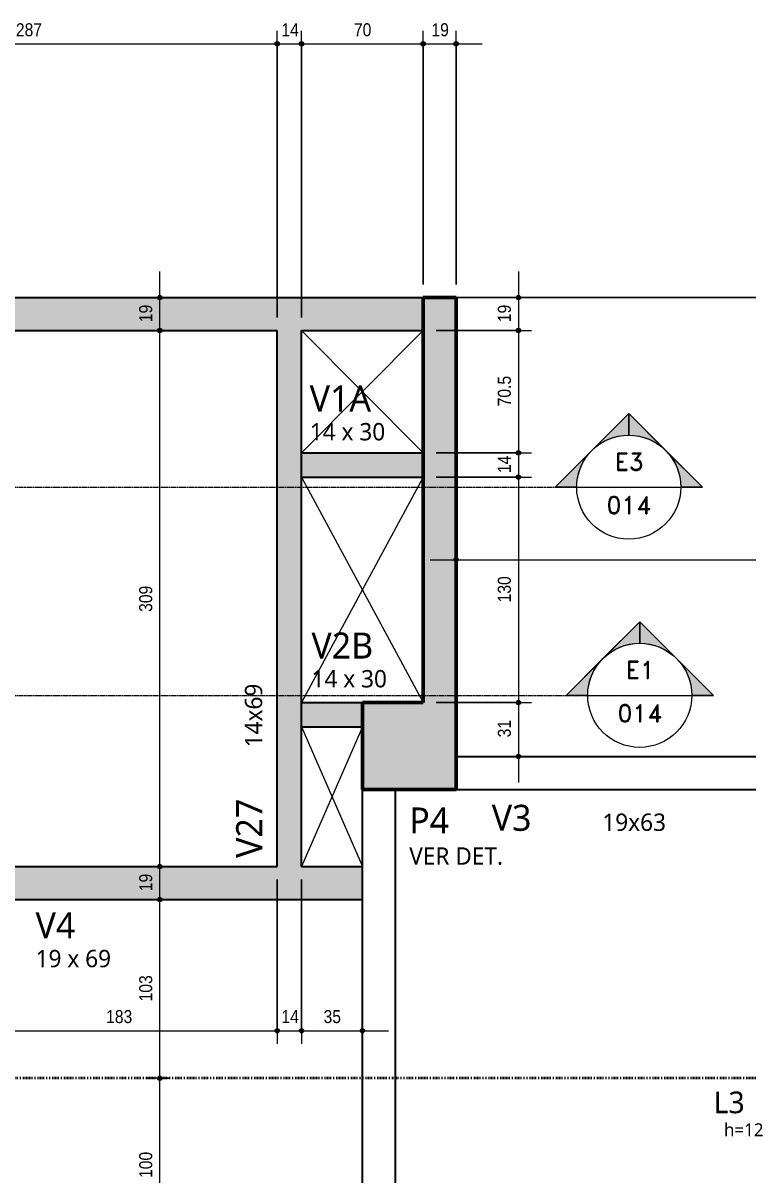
# Model space of a CAD drawing. Header units: centimetres. Extents: x -1475 to 26035, y -1239 to 84208.
# Drawn here: x 4365 to 4783, y 168 to 832 of the extents above; entities that cross this region are included whole.
import ezdxf

# ---------------------------------------------------------------- set-up
doc = ezdxf.new("R2010")
doc.units = ezdxf.units.CM
for name, pattern in [('Centro de 6 mm', [1.32, 0.6, -0.24, 0.24, -0.24]), ('Dash dot', [1.5875, 0.635, -0.47625, 0, -0.47625]), ('Hidden', [0.714375, 0.47625, -0.238125])]:
    doc.linetypes.add(name, pattern=pattern)
for name, color, linetype, lineweight in [('A-ANNO-DIMS', 7, 'Continuous', 9), ('A-ANNO-DIMS-50', 7, 'Continuous', 9), ('A-DETL', 7, 'Hidden', 18), ('A-FLOR-IDEN', 7, 'Continuous', 9), ('G-ANNO-SYMB', 7, 'Continuous', 9), ('S-BEAM', 7, 'Continuous', 9), ('S-BEAM-IDEN', 7, 'Continuous', 9), ('S-COLS', 7, 'Continuous', 9), ('S-COLS-IDEN', 7, 'Continuous', 9), ('S-GRID', 7, 'Continuous', 9)]:
    doc.layers.add(name, color=color, linetype=linetype, lineweight=lineweight)
doc.styles.add('Fira Sans', font='', dxfattribs={"width": 0.9, "height": 7.5})
doc.styles.add('Gadugi', font='gadugi.ttf', dxfattribs={"height": 15})
doc.styles.add('Gadugi_1', font='gadugi.ttf', dxfattribs={"height": 10})
doc.styles.add('Gadugi_2', font='gadugi.ttf', dxfattribs={"height": 0.2})
doc.styles.add('Gadugi_3', font='gadugi.ttf', dxfattribs={"height": 7.5})
doc.styles.add('Gadugi_4', font='gadugi.ttf', dxfattribs={"height": 12.5})
doc.styles.add('RomanD', font='romand__.ttf', dxfattribs={"height": 10})
doc.styles.get('Fira Sans').set_extended_font_data('Fira Sans')
doc.dimstyles.new('PED_R80_1_5mm_ACIMA_As_ESQ__R00', dxfattribs={"dimscale": 30.48, "dimtxt": 10.229846, "dimasz": 0.328084, "dimexe": 0.246063, "dimexo": 0.246063, "dimgap": 0.049213, "dimtad": 1, "dimdec": 1, "dimrnd": 0.5, "dimdsep": 46, "dimtxsty": 'Fira Sans', "dimblk1": 'DOTSMALL', "dimblk2": 'DOTSMALL', "dimsah": 1, "dimcen": 0.09, "dimdle": 0.492126, "dimazin": 0, "dimtfac": 1, "dimtdec": 4, "dimtix": 1, "dimtmove": 0, "dimatfit": 3, "dimfxl": 1, "dimtvp": 1, "dimtolj": 1, "dimtzin": 0, "dimarcsym": 2})

# ---------------------------------------------------------------- blocks, each defined once
blk = doc.blocks.new('Corte - M_Cabeça do corte - Preenchida-2060824-PL200 - FORMA DO DUPLEX INFERIOR')
at = {"layer": 'G-ANNO-SYMB'}
h = blk.add_hatch(color=256, dxfattribs=at)
edge = h.paths.add_edge_path(flags=0)
edge.add_line((-0.6, 0.849), (-0.6, 0.6))
edge.add_arc((-0.6, 0), 0.6, 90, 135)
edge.add_line((-1.024, 0.424), (-0.6, 0.849))
h = blk.add_hatch(color=256, dxfattribs=at)
edge = h.paths.add_edge_path(flags=0)
edge.add_line((-0.6, 0.849), (-0.176, 0.424))
edge.add_arc((-0.6, 0), 0.6, 45, 90)
edge.add_line((-0.6, 0.6), (-0.6, 0.849))
h = blk.add_hatch(color=256, dxfattribs=at)
edge = h.paths.add_edge_path(flags=0)
edge.add_line((-1.449, 0), (-1.024, 0.424))
edge.add_arc((-0.6, 0), 0.6, 135, 180)
edge.add_line((-1.2, 0), (-1.449, 0))
h = blk.add_hatch(color=256, dxfattribs=at)
edge = h.paths.add_edge_path(flags=0)
edge.add_line((0.249, 0), (0, 0))
edge.add_arc((-0.6, 0), 0.6, 360, 405)
edge.add_line((-0.176, 0.424), (0.249, 0))
for p, q in [((-0.6, 0.849), (-1.449, 0)), ((-0.6, 0.849), (-1.024, 0.424)), ((-0.6, 0.849), (0.249, 0)), ((-0.6, 0.6), (-0.6, 0.849)), ((-0.6, 0.849), (-0.6, 0.6)), ((-0.176, 0.424), (-0.6, 0.849)), ((-1.024, 0.424), (-1.449, 0)), ((0.249, 0), (-0.176, 0.424)), ((-1.449, 0), (-1.2, 0)), ((0, 0), (0.249, 0)), ((-1.2, 0), (-1.449, 0)), ((0, 0), (0.249, 0))]:
    blk.add_line(p, q, dxfattribs=at)
for start, end in [(360, 180), (90, 135), (45, 90), (135, 180), (360, 45), (180, 360)]:
    blk.add_arc((-0.6, 0), 0.6, start, end, dxfattribs=at)
blk = doc.blocks.new('DIMBLOCK40-PL200 - FORMA DO DUPLEX INFERIOR')
at = {"layer": 'A-ANNO-DIMS-50', "true_color": 0x000032}
h = blk.add_hatch(color=178, dxfattribs=at)
edge = h.paths.add_edge_path(flags=0)
edge.add_arc((4443.61, 223.75), 1.25, 0, 360)
h = blk.add_hatch(color=178, dxfattribs=at)
edge = h.paths.add_edge_path(flags=0)
edge.add_arc((4443.61, 123.75), 1.25, 0, 360)
at = {"layer": 'A-ANNO-DIMS-50', "color": 178, "true_color": 0x000032}
for p, q in [((4449.34, 223.75), (4436.11, 223.75)), ((4443.61, 123.75), (4443.61, 223.75)), ((4443.61, 223.75), (4449.34, 223.75)), ((4449.34, 123.75), (4436.11, 123.75)), ((4443.61, 123.75), (4449.34, 123.75))]:
    blk.add_line(p, q, dxfattribs=at)
for centre in [(4443.61, 223.75), (4443.61, 123.75)]:
    blk.add_circle(centre, 1.25, dxfattribs=at)
at = {"layer": 'A-ANNO-DIMS-50', "color": 0, "insert": (4431.73, 166.27), "char_height": 7.5, "width": 17.9416, "attachment_point": 1, "rotation": 90, "line_spacing_factor": 1.049215, "style": 'Fira Sans'}
blk.add_mtext('100', dxfattribs=at)
blk = doc.blocks.new('_DotSmall')
at = {"color": 0, "linetype": 'ByBlock', "const_width": 0.5}
blk.add_lwpolyline([(-0.0625, 0, 1), (0.0625, 0, 1)], format="xyb", close=True, dxfattribs=at)
blk = doc.blocks.new('DIMBLOCK41-PL200 - FORMA DO DUPLEX INFERIOR')
at = {"layer": 'A-ANNO-DIMS-50', "true_color": 0x000032}
h = blk.add_hatch(color=178, dxfattribs=at)
edge = h.paths.add_edge_path(flags=0)
edge.add_arc((4443.61, 326.75), 1.25, 0, 360)
h = blk.add_hatch(color=178, dxfattribs=at)
edge = h.paths.add_edge_path(flags=0)
edge.add_arc((4443.61, 223.75), 1.25, 0, 360)
at = {"layer": 'A-ANNO-DIMS-50', "color": 178, "true_color": 0x000032}
for p, q in [((4449.34, 326.75), (4436.11, 326.75)), ((4443.61, 223.75), (4443.61, 326.75)), ((4443.61, 326.75), (4449.34, 326.75)), ((4449.34, 223.75), (4436.11, 223.75)), ((4443.61, 223.75), (4449.34, 223.75))]:
    blk.add_line(p, q, dxfattribs=at)
for centre in [(4443.61, 326.75), (4443.61, 223.75)]:
    blk.add_circle(centre, 1.25, dxfattribs=at)
at = {"layer": 'A-ANNO-DIMS-50', "color": 0, "insert": (4431.73, 268.04), "char_height": 7.5, "width": 17.312, "attachment_point": 1, "rotation": 90, "line_spacing_factor": 1.049215, "style": 'Fira Sans'}
blk.add_mtext('103', dxfattribs=at)
blk = doc.blocks.new('DIMBLOCK42-PL200 - FORMA DO DUPLEX INFERIOR')
at = {"layer": 'A-ANNO-DIMS-50', "true_color": 0x000032}
h = blk.add_hatch(color=178, dxfattribs=at)
edge = h.paths.add_edge_path(flags=0)
edge.add_arc((4443.61, 345.75), 1.25, 0, 360)
h = blk.add_hatch(color=178, dxfattribs=at)
edge = h.paths.add_edge_path(flags=0)
edge.add_arc((4443.61, 326.75), 1.25, 0, 360)
at = {"layer": 'A-ANNO-DIMS-50', "color": 178, "true_color": 0x000032}
for p, q in [((4449.34, 345.75), (4436.11, 345.75)), ((4443.61, 326.75), (4443.61, 345.75)), ((4443.61, 345.75), (4449.34, 345.75)), ((4449.34, 326.75), (4436.11, 326.75)), ((4443.61, 326.75), (4449.34, 326.75))]:
    blk.add_line(p, q, dxfattribs=at)
for centre in [(4443.61, 345.75), (4443.61, 326.75)]:
    blk.add_circle(centre, 1.25, dxfattribs=at)
at = {"layer": 'A-ANNO-DIMS-50', "color": 0, "insert": (4431.73, 331.59), "char_height": 7.5, "width": 11.1741, "attachment_point": 1, "rotation": 90, "line_spacing_factor": 1.049215, "style": 'Fira Sans'}
blk.add_mtext('19', dxfattribs=at)
blk = doc.blocks.new('DIMBLOCK43-PL200 - FORMA DO DUPLEX INFERIOR')
at = {"layer": 'A-ANNO-DIMS-50', "true_color": 0x000032}
h = blk.add_hatch(color=178, dxfattribs=at)
edge = h.paths.add_edge_path(flags=0)
edge.add_arc((4443.61, 654.75), 1.25, 0, 360)
h = blk.add_hatch(color=178, dxfattribs=at)
edge = h.paths.add_edge_path(flags=0)
edge.add_arc((4443.61, 345.75), 1.25, 0, 360)
at = {"layer": 'A-ANNO-DIMS-50', "color": 178, "true_color": 0x000032}
for p, q in [((4449.34, 654.75), (4436.11, 654.75)), ((4443.61, 345.75), (4443.61, 654.75)), ((4443.61, 654.75), (4449.34, 654.75)), ((4449.34, 345.75), (4436.11, 345.75)), ((4443.61, 345.75), (4449.34, 345.75))]:
    blk.add_line(p, q, dxfattribs=at)
for centre in [(4443.61, 654.75), (4443.61, 345.75)]:
    blk.add_circle(centre, 1.25, dxfattribs=at)
at = {"layer": 'A-ANNO-DIMS-50', "color": 0, "insert": (4431.73, 492.58), "char_height": 7.5, "width": 18.4137, "attachment_point": 1, "rotation": 90, "line_spacing_factor": 1.049215, "style": 'Fira Sans'}
blk.add_mtext('309', dxfattribs=at)
blk = doc.blocks.new('DIMBLOCK44-PL200 - FORMA DO DUPLEX INFERIOR')
at = {"layer": 'A-ANNO-DIMS-50', "true_color": 0x000032}
h = blk.add_hatch(color=178, dxfattribs=at)
edge = h.paths.add_edge_path(flags=0)
edge.add_arc((4443.61, 673.75), 1.25, 0, 360)
h = blk.add_hatch(color=178, dxfattribs=at)
edge = h.paths.add_edge_path(flags=0)
edge.add_arc((4443.61, 654.75), 1.25, 0, 360)
at = {"layer": 'A-ANNO-DIMS-50', "color": 178, "true_color": 0x000032}
for p, q in [((4443.61, 654.75), (4443.61, 688.75)), ((4449.34, 673.75), (4436.11, 673.75)), ((4443.61, 673.75), (4449.34, 673.75)), ((4449.34, 654.75), (4436.11, 654.75)), ((4443.61, 654.75), (4449.34, 654.75))]:
    blk.add_line(p, q, dxfattribs=at)
for centre in [(4443.61, 673.75), (4443.61, 654.75)]:
    blk.add_circle(centre, 1.25, dxfattribs=at)
at = {"layer": 'A-ANNO-DIMS-50', "color": 0, "insert": (4431.73, 659.59), "char_height": 7.5, "width": 11.1741, "attachment_point": 1, "rotation": 90, "line_spacing_factor": 1.049215, "style": 'Fira Sans'}
blk.add_mtext('19', dxfattribs=at)
blk = doc.blocks.new('DIMBLOCK45-PL200 - FORMA DO DUPLEX INFERIOR')
at = {"layer": 'A-ANNO-DIMS-50', "true_color": 0x000032}
h = blk.add_hatch(color=178, dxfattribs=at)
edge = h.paths.add_edge_path(flags=0)
edge.add_arc((4941.96, 673.75), 1.25, 0, 360)
h = blk.add_hatch(color=178, dxfattribs=at)
edge = h.paths.add_edge_path(flags=0)
edge.add_arc((4941.96, 409.25), 1.25, 0, 360)
at = {"layer": 'A-ANNO-DIMS-50', "color": 178, "true_color": 0x000032}
for p, q in [((4941.96, 688.75), (4941.96, 409.25)), ((4621.83, 673.75), (4949.46, 673.75)), ((4941.96, 673.75), (4621.83, 673.75)), ((4936.23, 409.25), (4949.46, 409.25)), ((4941.96, 409.25), (4936.23, 409.25))]:
    blk.add_line(p, q, dxfattribs=at)
for centre in [(4941.96, 673.75), (4941.96, 409.25)]:
    blk.add_circle(centre, 1.25, dxfattribs=at)
at = {"layer": 'A-ANNO-DIMS-50', "color": 0, "insert": (4930.07, 530.42), "char_height": 7.5, "width": 26.5976, "attachment_point": 1, "rotation": 90, "line_spacing_factor": 1.049215, "style": 'Fira Sans'}
blk.add_mtext('264.5', dxfattribs=at)
blk = doc.blocks.new('DIMBLOCK135-PL200 - FORMA DO DUPLEX INFERIOR')
at = {"layer": 'A-ANNO-DIMS-50', "true_color": 0x000032}
h = blk.add_hatch(color=178, dxfattribs=at)
edge = h.paths.add_edge_path(flags=0)
edge.add_arc((4614.33, 522.66), 1.25, 0, 360)
h = blk.add_hatch(color=178, dxfattribs=at)
edge = h.paths.add_edge_path(flags=0)
edge.add_arc((4984.33, 522.66), 1.25, 0, 360)
at = {"layer": 'A-ANNO-DIMS-50', "color": 178, "true_color": 0x000032}
for p, q in [((4614.33, 516.93), (4614.33, 530.16)), ((4984.33, 397.75), (4984.33, 530.16)), ((4599.33, 522.66), (4984.33, 522.66)), ((4614.33, 522.66), (4614.33, 516.93)), ((4984.33, 522.66), (4984.33, 397.75))]:
    blk.add_line(p, q, dxfattribs=at)
for centre in [(4614.33, 522.66), (4984.33, 522.66)]:
    blk.add_circle(centre, 1.25, dxfattribs=at)
at = {"layer": 'A-ANNO-DIMS-50', "color": 0, "insert": (4792.05, 534.55), "char_height": 7.5, "width": 17.4694, "attachment_point": 1, "line_spacing_factor": 1.049215, "style": 'Fira Sans'}
blk.add_mtext('370', dxfattribs=at)
blk = doc.blocks.new('DIMBLOCK142-PL200 - FORMA DO DUPLEX INFERIOR')
at = {"layer": 'A-ANNO-DIMS-50', "true_color": 0x000032}
h = blk.add_hatch(color=178, dxfattribs=at)
edge = h.paths.add_edge_path(flags=0)
edge.add_arc((4224.33, 820), 1.25, 0, 360)
h = blk.add_hatch(color=178, dxfattribs=at)
edge = h.paths.add_edge_path(flags=0)
edge.add_arc((4511.33, 820), 1.25, 0, 360)
at = {"layer": 'A-ANNO-DIMS-50', "color": 178, "true_color": 0x000032}
for p, q in [((4224.33, 681.25), (4224.33, 827.5)), ((4511.33, 662.25), (4511.33, 827.5)), ((4224.33, 820), (4511.33, 820)), ((4224.33, 820), (4224.33, 681.25)), ((4511.33, 820), (4511.33, 662.25))]:
    blk.add_line(p, q, dxfattribs=at)
for centre in [(4224.33, 820), (4511.33, 820)]:
    blk.add_circle(centre, 1.25, dxfattribs=at)
at = {"layer": 'A-ANNO-DIMS-50', "color": 0, "insert": (4360.68, 831.88), "char_height": 7.5, "width": 17.1547, "attachment_point": 1, "line_spacing_factor": 1.049215, "style": 'Fira Sans'}
blk.add_mtext('287', dxfattribs=at)
blk = doc.blocks.new('DIMBLOCK143-PL200 - FORMA DO DUPLEX INFERIOR')
at = {"layer": 'A-ANNO-DIMS-50', "true_color": 0x000032}
h = blk.add_hatch(color=178, dxfattribs=at)
edge = h.paths.add_edge_path(flags=0)
edge.add_arc((4511.33, 820), 1.25, 0, 360)
h = blk.add_hatch(color=178, dxfattribs=at)
edge = h.paths.add_edge_path(flags=0)
edge.add_arc((4525.33, 820), 1.25, 0, 360)
at = {"layer": 'A-ANNO-DIMS-50', "color": 178, "true_color": 0x000032}
for p, q in [((4511.33, 662.25), (4511.33, 827.5)), ((4525.33, 662.25), (4525.33, 827.5)), ((4511.33, 820), (4525.33, 820)), ((4511.33, 820), (4511.33, 662.25)), ((4525.33, 820), (4525.33, 662.25))]:
    blk.add_line(p, q, dxfattribs=at)
for centre in [(4511.33, 820), (4525.33, 820)]:
    blk.add_circle(centre, 1.25, dxfattribs=at)
at = {"layer": 'A-ANNO-DIMS-50', "color": 0, "insert": (4513.67, 831.88), "char_height": 7.5, "width": 11.1741, "attachment_point": 1, "line_spacing_factor": 1.049215, "style": 'Fira Sans'}
blk.add_mtext('14', dxfattribs=at)
blk = doc.blocks.new('DIMBLOCK144-PL200 - FORMA DO DUPLEX INFERIOR')
at = {"layer": 'A-ANNO-DIMS-50', "true_color": 0x000032}
h = blk.add_hatch(color=178, dxfattribs=at)
edge = h.paths.add_edge_path(flags=0)
edge.add_arc((4525.33, 820), 1.25, 0, 360)
h = blk.add_hatch(color=178, dxfattribs=at)
edge = h.paths.add_edge_path(flags=0)
edge.add_arc((4595.33, 820), 1.25, 0, 360)
at = {"layer": 'A-ANNO-DIMS-50', "color": 178, "true_color": 0x000032}
for p, q in [((4525.33, 662.25), (4525.33, 827.5)), ((4595.33, 681.25), (4595.33, 827.5)), ((4525.33, 820), (4595.33, 820)), ((4525.33, 820), (4525.33, 662.25)), ((4595.33, 820), (4595.33, 681.25))]:
    blk.add_line(p, q, dxfattribs=at)
for centre in [(4525.33, 820), (4595.33, 820)]:
    blk.add_circle(centre, 1.25, dxfattribs=at)
at = {"layer": 'A-ANNO-DIMS-50', "color": 0, "insert": (4555.48, 831.88), "char_height": 7.5, "width": 11.6463, "attachment_point": 1, "line_spacing_factor": 1.049215, "style": 'Fira Sans'}
blk.add_mtext('70', dxfattribs=at)
blk = doc.blocks.new('DIMBLOCK145-PL200 - FORMA DO DUPLEX INFERIOR')
at = {"layer": 'A-ANNO-DIMS-50', "true_color": 0x000032}
h = blk.add_hatch(color=178, dxfattribs=at)
edge = h.paths.add_edge_path(flags=0)
edge.add_arc((4595.33, 820), 1.25, 0, 360)
h = blk.add_hatch(color=178, dxfattribs=at)
edge = h.paths.add_edge_path(flags=0)
edge.add_arc((4614.33, 820), 1.25, 0, 360)
at = {"layer": 'A-ANNO-DIMS-50', "color": 178, "true_color": 0x000032}
for p, q in [((4595.33, 681.25), (4595.33, 827.5)), ((4614.33, 681.25), (4614.33, 827.5)), ((4595.33, 820), (4629.33, 820)), ((4595.33, 820), (4595.33, 681.25)), ((4614.33, 820), (4614.33, 681.25))]:
    blk.add_line(p, q, dxfattribs=at)
for centre in [(4595.33, 820), (4614.33, 820)]:
    blk.add_circle(centre, 1.25, dxfattribs=at)
at = {"layer": 'A-ANNO-DIMS-50', "color": 0, "insert": (4600.17, 831.88), "char_height": 7.5, "width": 11.1741, "attachment_point": 1, "line_spacing_factor": 1.049215, "style": 'Fira Sans'}
blk.add_mtext('19', dxfattribs=at)
blk = doc.blocks.new('DIMBLOCK173-PL200 - FORMA DO DUPLEX INFERIOR')
at = {"layer": 'A-ANNO-DIMS-50', "true_color": 0x000032}
h = blk.add_hatch(color=178, dxfattribs=at)
edge = h.paths.add_edge_path(flags=0)
edge.add_arc((4328.33, 251.16), 1.25, 0, 360)
h = blk.add_hatch(color=178, dxfattribs=at)
edge = h.paths.add_edge_path(flags=0)
edge.add_arc((4511.33, 251.16), 1.25, 0, 360)
at = {"layer": 'A-ANNO-DIMS-50', "color": 178, "true_color": 0x000032}
for p, q in [((4511.33, 338.25), (4511.33, 243.66)), ((4511.33, 251.16), (4511.33, 338.25)), ((4328.33, 309.25), (4328.33, 243.66)), ((4328.33, 251.16), (4328.33, 309.25)), ((4328.33, 251.16), (4511.33, 251.16))]:
    blk.add_line(p, q, dxfattribs=at)
for centre in [(4328.33, 251.16), (4511.33, 251.16)]:
    blk.add_circle(centre, 1.25, dxfattribs=at)
at = {"layer": 'A-ANNO-DIMS-50', "color": 0, "insert": (4412.68, 263.04), "char_height": 7.5, "width": 17.1547, "attachment_point": 1, "line_spacing_factor": 1.049215, "style": 'Fira Sans'}
blk.add_mtext('183', dxfattribs=at)
blk = doc.blocks.new('DIMBLOCK174-PL200 - FORMA DO DUPLEX INFERIOR')
at = {"layer": 'A-ANNO-DIMS-50', "true_color": 0x000032}
h = blk.add_hatch(color=178, dxfattribs=at)
edge = h.paths.add_edge_path(flags=0)
edge.add_arc((4511.33, 251.16), 1.25, 0, 360)
h = blk.add_hatch(color=178, dxfattribs=at)
edge = h.paths.add_edge_path(flags=0)
edge.add_arc((4525.33, 251.16), 1.25, 0, 360)
at = {"layer": 'A-ANNO-DIMS-50', "color": 178, "true_color": 0x000032}
for p, q in [((4511.33, 338.25), (4511.33, 243.66)), ((4511.33, 251.16), (4511.33, 338.25)), ((4525.33, 338.25), (4525.33, 243.66)), ((4525.33, 251.16), (4525.33, 338.25)), ((4511.33, 251.16), (4525.33, 251.16))]:
    blk.add_line(p, q, dxfattribs=at)
for centre in [(4511.33, 251.16), (4525.33, 251.16)]:
    blk.add_circle(centre, 1.25, dxfattribs=at)
at = {"layer": 'A-ANNO-DIMS-50', "color": 0, "insert": (4513.67, 263.04), "char_height": 7.5, "width": 11.1741, "attachment_point": 1, "line_spacing_factor": 1.049215, "style": 'Fira Sans'}
blk.add_mtext('14', dxfattribs=at)
blk = doc.blocks.new('DIMBLOCK175-PL200 - FORMA DO DUPLEX INFERIOR')
at = {"layer": 'A-ANNO-DIMS-50', "true_color": 0x000032}
h = blk.add_hatch(color=178, dxfattribs=at)
edge = h.paths.add_edge_path(flags=0)
edge.add_arc((4525.33, 251.16), 1.25, 0, 360)
h = blk.add_hatch(color=178, dxfattribs=at)
edge = h.paths.add_edge_path(flags=0)
edge.add_arc((4560.33, 251.16), 1.25, 0, 360)
at = {"layer": 'A-ANNO-DIMS-50', "color": 178, "true_color": 0x000032}
for p, q in [((4525.33, 338.25), (4525.33, 243.66)), ((4525.33, 251.16), (4525.33, 338.25)), ((4560.33, 245.42), (4560.33, 258.66)), ((4525.33, 251.16), (4575.33, 251.16)), ((4560.33, 251.16), (4560.33, 245.42))]:
    blk.add_line(p, q, dxfattribs=at)
for centre in [(4525.33, 251.16), (4560.33, 251.16)]:
    blk.add_circle(centre, 1.25, dxfattribs=at)
at = {"layer": 'A-ANNO-DIMS-50', "color": 0, "insert": (4537.98, 263.04), "char_height": 7.5, "width": 11.6463, "attachment_point": 1, "line_spacing_factor": 1.049215, "style": 'Fira Sans'}
blk.add_mtext('35', dxfattribs=at)
blk = doc.blocks.new('DIMBLOCK263-PL200 - FORMA DO DUPLEX INFERIOR')
at = {"layer": 'A-ANNO-DIMS-50', "true_color": 0x000032}
h = blk.add_hatch(color=178, dxfattribs=at)
edge = h.paths.add_edge_path(flags=0)
edge.add_arc((4650.28, 673.75), 1.25, 0, 360)
h = blk.add_hatch(color=178, dxfattribs=at)
edge = h.paths.add_edge_path(flags=0)
edge.add_arc((4650.28, 654.75), 1.25, 0, 360)
at = {"layer": 'A-ANNO-DIMS-50', "color": 178, "true_color": 0x000032}
for p, q in [((4650.28, 688.75), (4650.28, 654.75)), ((4602.83, 673.75), (4657.78, 673.75)), ((4650.28, 673.75), (4602.83, 673.75)), ((4602.83, 654.75), (4657.78, 654.75)), ((4650.28, 654.75), (4602.83, 654.75))]:
    blk.add_line(p, q, dxfattribs=at)
for centre in [(4650.28, 673.75), (4650.28, 654.75)]:
    blk.add_circle(centre, 1.25, dxfattribs=at)
at = {"layer": 'A-ANNO-DIMS-50', "color": 0, "insert": (4638.39, 659.59), "char_height": 7.5, "width": 11.1741, "attachment_point": 1, "rotation": 90, "line_spacing_factor": 1.049215, "style": 'Fira Sans'}
blk.add_mtext('19', dxfattribs=at)
blk = doc.blocks.new('DIMBLOCK264-PL200 - FORMA DO DUPLEX INFERIOR')
at = {"layer": 'A-ANNO-DIMS-50', "true_color": 0x000032}
h = blk.add_hatch(color=178, dxfattribs=at)
edge = h.paths.add_edge_path(flags=0)
edge.add_arc((4650.28, 654.75), 1.25, 0, 360)
h = blk.add_hatch(color=178, dxfattribs=at)
edge = h.paths.add_edge_path(flags=0)
edge.add_arc((4650.28, 584.25), 1.25, 0, 360)
at = {"layer": 'A-ANNO-DIMS-50', "color": 178, "true_color": 0x000032}
for p, q in [((4602.83, 654.75), (4657.78, 654.75)), ((4650.28, 654.75), (4602.83, 654.75)), ((4650.28, 654.75), (4650.28, 584.25)), ((4602.83, 584.25), (4657.78, 584.25)), ((4650.28, 584.25), (4602.83, 584.25))]:
    blk.add_line(p, q, dxfattribs=at)
for centre in [(4650.28, 654.75), (4650.28, 584.25)]:
    blk.add_circle(centre, 1.25, dxfattribs=at)
at = {"layer": 'A-ANNO-DIMS-50', "color": 0, "insert": (4638.39, 611.04), "char_height": 7.5, "width": 20.3023, "attachment_point": 1, "rotation": 90, "line_spacing_factor": 1.049215, "style": 'Fira Sans'}
blk.add_mtext('70.5', dxfattribs=at)
blk = doc.blocks.new('DIMBLOCK265-PL200 - FORMA DO DUPLEX INFERIOR')
at = {"layer": 'A-ANNO-DIMS-50', "true_color": 0x000032}
h = blk.add_hatch(color=178, dxfattribs=at)
edge = h.paths.add_edge_path(flags=0)
edge.add_arc((4650.28, 584.25), 1.25, 0, 360)
h = blk.add_hatch(color=178, dxfattribs=at)
edge = h.paths.add_edge_path(flags=0)
edge.add_arc((4650.28, 570.25), 1.25, 0, 360)
at = {"layer": 'A-ANNO-DIMS-50', "color": 178, "true_color": 0x000032}
for p, q in [((4602.83, 584.25), (4657.78, 584.25)), ((4650.28, 584.25), (4602.83, 584.25)), ((4650.28, 584.25), (4650.28, 570.25)), ((4602.83, 570.25), (4657.78, 570.25)), ((4650.28, 570.25), (4602.83, 570.25))]:
    blk.add_line(p, q, dxfattribs=at)
for centre in [(4650.28, 584.25), (4650.28, 570.25)]:
    blk.add_circle(centre, 1.25, dxfattribs=at)
at = {"layer": 'A-ANNO-DIMS-50', "color": 0, "insert": (4638.39, 572.59), "char_height": 7.5, "width": 11.1741, "attachment_point": 1, "rotation": 90, "line_spacing_factor": 1.049215, "style": 'Fira Sans'}
blk.add_mtext('14', dxfattribs=at)
blk = doc.blocks.new('DIMBLOCK266-PL200 - FORMA DO DUPLEX INFERIOR')
at = {"layer": 'A-ANNO-DIMS-50', "true_color": 0x000032}
h = blk.add_hatch(color=178, dxfattribs=at)
edge = h.paths.add_edge_path(flags=0)
edge.add_arc((4650.28, 570.25), 1.25, 0, 360)
h = blk.add_hatch(color=178, dxfattribs=at)
edge = h.paths.add_edge_path(flags=0)
edge.add_arc((4650.28, 440.25), 1.25, 0, 360)
at = {"layer": 'A-ANNO-DIMS-50', "color": 178, "true_color": 0x000032}
for p, q in [((4602.83, 570.25), (4657.78, 570.25)), ((4650.28, 570.25), (4602.83, 570.25)), ((4650.28, 570.25), (4650.28, 440.25)), ((4602.83, 440.25), (4657.78, 440.25)), ((4650.28, 440.25), (4602.83, 440.25))]:
    blk.add_line(p, q, dxfattribs=at)
for centre in [(4650.28, 570.25), (4650.28, 440.25)]:
    blk.add_circle(centre, 1.25, dxfattribs=at)
at = {"layer": 'A-ANNO-DIMS-50', "color": 0, "insert": (4638.39, 498.04), "char_height": 7.5, "width": 17.312, "attachment_point": 1, "rotation": 90, "line_spacing_factor": 1.049215, "style": 'Fira Sans'}
blk.add_mtext('130', dxfattribs=at)
blk = doc.blocks.new('DIMBLOCK267-PL200 - FORMA DO DUPLEX INFERIOR')
at = {"layer": 'A-ANNO-DIMS-50', "true_color": 0x000032}
h = blk.add_hatch(color=178, dxfattribs=at)
edge = h.paths.add_edge_path(flags=0)
edge.add_arc((4650.28, 440.25), 1.25, 0, 360)
h = blk.add_hatch(color=178, dxfattribs=at)
edge = h.paths.add_edge_path(flags=0)
edge.add_arc((4650.28, 409.25), 1.25, 0, 360)
at = {"layer": 'A-ANNO-DIMS-50', "color": 178, "true_color": 0x000032}
for p, q in [((4602.83, 440.25), (4657.78, 440.25)), ((4650.28, 440.25), (4602.83, 440.25)), ((4650.28, 440.25), (4650.28, 394.25)), ((4644.54, 409.25), (4657.78, 409.25)), ((4650.28, 409.25), (4644.54, 409.25))]:
    blk.add_line(p, q, dxfattribs=at)
for centre in [(4650.28, 440.25), (4650.28, 409.25)]:
    blk.add_circle(centre, 1.25, dxfattribs=at)
at = {"layer": 'A-ANNO-DIMS-50', "color": 0, "insert": (4638.39, 420.23), "char_height": 7.5, "width": 10.8594, "attachment_point": 1, "rotation": 90, "line_spacing_factor": 1.049215, "style": 'Fira Sans'}
blk.add_mtext('31', dxfattribs=at)
blk = doc.blocks.new('PED_TAG_PILAR_R03 - PILAR VER DET_-2523782-PL200 - FORMA DO DUPLEX INFERIOR')
at = {"layer": 'S-COLS-IDEN', "insert": (0.115, -0.625), "char_height": 0.2, "width": 1.37089, "attachment_point": 1, "style": 'Gadugi_2'}
blk.add_mtext('VER DET.', dxfattribs=at)

msp = doc.modelspace()

# ---------------------------------------------------------------- hatches: boundary and pattern name
at = {"layer": 'S-BEAM', "true_color": 0xa7d7e1}
for points in [[(4595.33, 654.75), (4595.33, 673.75), (4224.33, 673.75), (4224.33, 654.75), (4525.33, 654.75)], [(4525.33, 345.75), (4525.33, 654.75), (4511.33, 654.75), (4511.33, 345.75)], [(4545.93, 570.25), (4595.33, 570.25), (4595.33, 584.25), (4525.33, 584.25), (4525.33, 570.25)], [(4525.33, 426.25), (4560.33, 426.25), (4560.33, 440.25), (4525.33, 440.25)], [(4224.33, 326.75), (4560.33, 326.75), (4560.33, 345.75), (4224.33, 345.75)]]:
    msp.add_hatch(color=9, dxfattribs=at).paths.add_polyline_path(points, flags=0)
at = {"layer": 'S-COLS', "true_color": 0x808080}
msp.add_hatch(color=8, dxfattribs=at).paths.add_polyline_path([(4560.33, 390.25), (4614.33, 390.25), (4614.33, 673.75), (4595.33, 673.75), (4595.33, 440.25), (4560.33, 440.25)], flags=0)

# ---------------------------------------------------------------- linework, layer by layer
at = {"layer": 'A-DETL', "linetype": 'Continuous'}
for p, q in [((4525.33, 654.75), (4595.33, 584.25)), ((4595.33, 654.75), (4525.33, 584.25)), ((4595.33, 570.25), (4525.33, 440.25)), ((4525.33, 570.25), (4595.33, 440.25)), ((4560.33, 426.25), (4525.33, 345.75)), ((4525.33, 426.25), (4560.33, 345.75))]:
    msp.add_line(p, q, dxfattribs=at)
at = {"layer": 'G-ANNO-SYMB', "linetype": 'Centro de 6 mm'}
for p, q in [((3915.28, 564.47), (4683.85, 564.47)), ((3915.28, 444.47), (4690.18, 444.47))]:
    msp.add_line(p, q, dxfattribs=at)
at = {"layer": 'G-ANNO-SYMB'}
for p, q in [((4683.85, 564.47), (4743.85, 564.47)), ((4690.18, 444.47), (4750.18, 444.47))]:
    msp.add_line(p, q, dxfattribs=at)
at = {"layer": 'S-BEAM', "lineweight": 25}
for p, q in [((4224.33, 673.75), (4595.33, 673.75)), ((4224.33, 654.75), (4511.33, 654.75)), ((4511.33, 345.75), (4511.33, 654.75)), ((4525.33, 654.75), (4595.33, 654.75)), ((4525.33, 345.75), (4525.33, 654.75)), ((4525.33, 584.25), (4595.33, 584.25)), ((4525.33, 570.25), (4595.33, 570.25)), ((4525.33, 440.25), (4560.33, 440.25)), ((4525.33, 426.25), (4560.33, 426.25)), ((4614.33, 409.25), (5404.83, 409.25)), ((4560.33, 13.75), (4560.33, 390.25)), ((4560.33, 390.25), (4579.33, 390.25)), ((4579.33, 390.25), (4579.33, 13.75)), ((4614.33, 390.25), (4984.33, 390.25)), ((4224.33, 345.75), (4511.33, 345.75)), ((4525.33, 345.75), (4560.33, 345.75)), ((4224.33, 326.75), (4560.33, 326.75))]:
    msp.add_line(p, q, dxfattribs=at)
at = {"layer": 'S-COLS', "lineweight": 50}
for p, q in [((4595.33, 440.25), (4595.33, 673.75)), ((4595.33, 673.75), (4614.33, 673.75)), ((4614.33, 673.75), (4614.33, 390.25)), ((4560.33, 390.25), (4560.33, 440.25)), ((4560.33, 440.25), (4595.33, 440.25)), ((4614.33, 390.25), (4560.33, 390.25))]:
    msp.add_line(p, q, dxfattribs=at)
at = {"layer": 'S-GRID', "color": 114, "linetype": 'Dash dot', "lineweight": 35, "true_color": 0x00b050}
msp.add_line((6067.94, 223.75), (2414.24, 223.75), dxfattribs=at)

# ---------------------------------------------------------------- block references
at = {"layer": 'G-ANNO-SYMB', "extrusion": (0, 0, -1), "xscale": 49.99999999999998, "yscale": 49.99999999999998, "zscale": 49.99999999999998}
for p in [(-4683.85, 564.47), (-4690.18, 444.47)]:
    msp.add_blockref('Corte - M_Cabeça do corte - Preenchida-2060824-PL200 - FORMA DO DUPLEX INFERIOR', p, dxfattribs=at)
at = {"layer": 'S-COLS-IDEN', "xscale": 49.99999999999998, "yscale": 49.99999999999998, "zscale": 49.99999999999998}
msp.add_blockref('PED_TAG_PILAR_R03 - PILAR VER DET_-2523782-PL200 - FORMA DO DUPLEX INFERIOR', (4581.61, 388.08), dxfattribs=at)

# ---------------------------------------------------------------- texts
at = {"layer": 'A-FLOR-IDEN', "attachment_point": 1}
for s, insert, char_height, width, style in [('L3', (4762.81, 216.09), 12.5, 21.6456, 'Gadugi_4'), ('h=12', (4768.7, 197.8), 7.5, 29.6624, 'Gadugi_3')]:
    msp.add_mtext(s, dxfattribs=dict(at, insert=insert, char_height=char_height, width=width, style=style))
at = {"layer": 'G-ANNO-SYMB', "char_height": 10, "attachment_point": 1, "style": 'RomanD'}
for s, insert, width in [('E3', (4705.81, 584.09), 22.0464), ('014', (4701.03, 559.14), 33.6709), ('E1', (4712.14, 464.09), 22.0464), ('014', (4707.37, 439.14), 33.6709)]:
    msp.add_mtext(s, dxfattribs=dict(at, insert=insert, width=width))
at = {"layer": 'S-BEAM-IDEN', "attachment_point": 1}
for s, insert, char_height, width, style in [('V1A', (4529.98, 623.07), 15, 46.4979, 'Gadugi'), ('14 x 30', (4530.03, 601.44), 10, 54.5147, 'Gadugi_1'), ('V2B', (4530.98, 480.68), 15, 44.8945, 'Gadugi'), ('14 x 30', (4531.03, 459.04), 10, 54.5147, 'Gadugi_1'), ('V3', (4634.89, 381.37), 15, 30.0633, 'Gadugi'), ('19x63', (4698.6, 376.34), 10, 44.8945, 'Gadugi_1'), ('V4', (4372, 319.37), 15, 30.0633, 'Gadugi'), ('19 x 69', (4372.05, 297.74), 10, 54.5147, 'Gadugi_1')]:
    msp.add_mtext(s, dxfattribs=dict(at, insert=insert, char_height=char_height, width=width, style=style))
at = {"layer": 'S-BEAM-IDEN', "attachment_point": 1, "rotation": 90}
for s, insert, char_height, width, style in [('14x69', (4492.63, 414.5), 10, 44.8945, 'Gadugi_1'), ('V27', (4487.6, 350.79), 15, 44.0928, 'Gadugi')]:
    msp.add_mtext(s, dxfattribs=dict(at, insert=insert, char_height=char_height, width=width, style=style))
at = {"layer": 'S-COLS-IDEN', "insert": (4587.36, 379.84), "char_height": 15, "width": 28.4599, "attachment_point": 1, "style": 'Gadugi'}
msp.add_mtext('P4', dxfattribs=at)

# ---------------------------------------------------------------- dimensions: what is measured, and where the dimension line sits
at = {"layer": 'A-ANNO-DIMS', "color": 178, "true_color": 0x000032}
for base, p1, p2, override, picture, middle in [((4511.33, 820), (4224.33, 673.75), (4511.33, 654.75), {"dimpost": '<>', "dimfxl": 287.625949}, 'DIMBLOCK142-PL200 - FORMA DO DUPLEX INFERIOR', (4367.83, 825.31)), ((4525.33, 820), (4511.33, 654.75), (4525.33, 654.75), {"dimpost": '<>', "dimfxl": 14}, 'DIMBLOCK143-PL200 - FORMA DO DUPLEX INFERIOR', (4518.33, 825.25)), ((4595.33, 820), (4525.33, 654.75), (4595.33, 673.75), {"dimpost": '<>', "dimfxl": 72.534917}, 'DIMBLOCK144-PL200 - FORMA DO DUPLEX INFERIOR', (4560.33, 825.31)), ((4614.33, 820), (4595.33, 673.75), (4614.33, 673.75), {"dimpost": '<>', "dimfxl": 19}, 'DIMBLOCK145-PL200 - FORMA DO DUPLEX INFERIOR', (4604.83, 825.37)), ((4984.33, 522.66), (4614.33, 524.43), (4984.33, 390.25), {"dimpost": '<>', "dimfxl": 393.579654}, 'DIMBLOCK135-PL200 - FORMA DO DUPLEX INFERIOR', (4799.33, 527.98)), ((4511.33, 251.16), (4328.33, 316.75), (4511.33, 345.75), {"dimpost": '<>', "dimfxl": 185.281306}, 'DIMBLOCK173-PL200 - FORMA DO DUPLEX INFERIOR', (4419.83, 256.47)), ((4525.33, 251.16), (4511.33, 345.75), (4525.33, 345.75), {"dimpost": '<>', "dimfxl": 14}, 'DIMBLOCK174-PL200 - FORMA DO DUPLEX INFERIOR', (4518.33, 256.41)), ((4560.33, 251.16), (4525.33, 345.75), (4560.33, 252.92), {"dimpost": '<>', "dimfxl": 99.206013}, 'DIMBLOCK175-PL200 - FORMA DO DUPLEX INFERIOR', (4542.83, 256.47))]:
    dim = msp.add_linear_dim(base=base, p1=p1, p2=p2, dimstyle='PED_R80_1_5mm_ACIMA_As_ESQ__R00', override=override, dxfattribs=at)
    dim.commit()
    dim.dimension.update_dxf_attribs({"geometry": picture, "text_midpoint": middle})
for base, p1, p2, override, picture, middle in [((4443.61, 673.75), (4441.84, 654.75), (4441.84, 673.75), {"dimpost": '<>', "dimfxl": 19}, 'DIMBLOCK44-PL200 - FORMA DO DUPLEX INFERIOR', (4438.24, 664.25)), ((4650.28, 654.75), (4595.33, 673.75), (4595.33, 654.75), {"dimpost": '<>', "dimfxl": 19}, 'DIMBLOCK263-PL200 - FORMA DO DUPLEX INFERIOR', (4644.91, 664.25)), ((4941.96, 409.25), (4614.33, 673.75), (4943.73, 409.25), {"dimpost": '<>', "dimfxl": 422.447455}, 'DIMBLOCK45-PL200 - FORMA DO DUPLEX INFERIOR', (4936.64, 541.5)), ((4443.61, 654.75), (4441.84, 345.75), (4441.84, 654.75), {"dimpost": '<>', "dimfxl": 309.000002}, 'DIMBLOCK43-PL200 - FORMA DO DUPLEX INFERIOR', (4438.24, 500.25)), ((4650.28, 584.25), (4595.33, 654.75), (4595.33, 584.25), {"dimpost": '<>', "dimfxl": 70.5}, 'DIMBLOCK264-PL200 - FORMA DO DUPLEX INFERIOR', (4644.96, 619.5)), ((4650.28, 570.25), (4595.33, 584.25), (4595.33, 570.25), {"dimpost": '<>', "dimfxl": 14}, 'DIMBLOCK265-PL200 - FORMA DO DUPLEX INFERIOR', (4645.03, 577.25)), ((4650.28, 440.25), (4595.33, 570.25), (4595.33, 440.25), {"dimpost": '<>', "dimfxl": 130}, 'DIMBLOCK266-PL200 - FORMA DO DUPLEX INFERIOR', (4644.96, 505.25)), ((4650.28, 409.25), (4595.33, 440.25), (4652.04, 409.25), {"dimpost": '<>', "dimfxl": 64.633233}, 'DIMBLOCK267-PL200 - FORMA DO DUPLEX INFERIOR', (4644.96, 424.75)), ((4443.61, 345.75), (4441.84, 326.75), (4441.84, 345.75), {"dimpost": '<>', "dimfxl": 19}, 'DIMBLOCK42-PL200 - FORMA DO DUPLEX INFERIOR', (4438.24, 336.25)), ((4443.61, 326.75), (4441.84, 223.75), (4441.84, 326.75), {"dimpost": '<>', "dimfxl": 102.999998}, 'DIMBLOCK41-PL200 - FORMA DO DUPLEX INFERIOR', (4438.3, 275.25)), ((4443.61, 223.75), (4441.84, 123.75), (4441.84, 223.75), {"dimpost": '<>', "dimfxl": 100}, 'DIMBLOCK40-PL200 - FORMA DO DUPLEX INFERIOR', (4438.3, 173.75))]:
    dim = msp.add_linear_dim(base=base, p1=p1, p2=p2, angle=90, dimstyle='PED_R80_1_5mm_ACIMA_As_ESQ__R00', override=override, dxfattribs=at)
    dim.commit()
    dim.dimension.update_dxf_attribs({"geometry": picture, "text_midpoint": middle})

doc.saveas('drawing.dxf')
